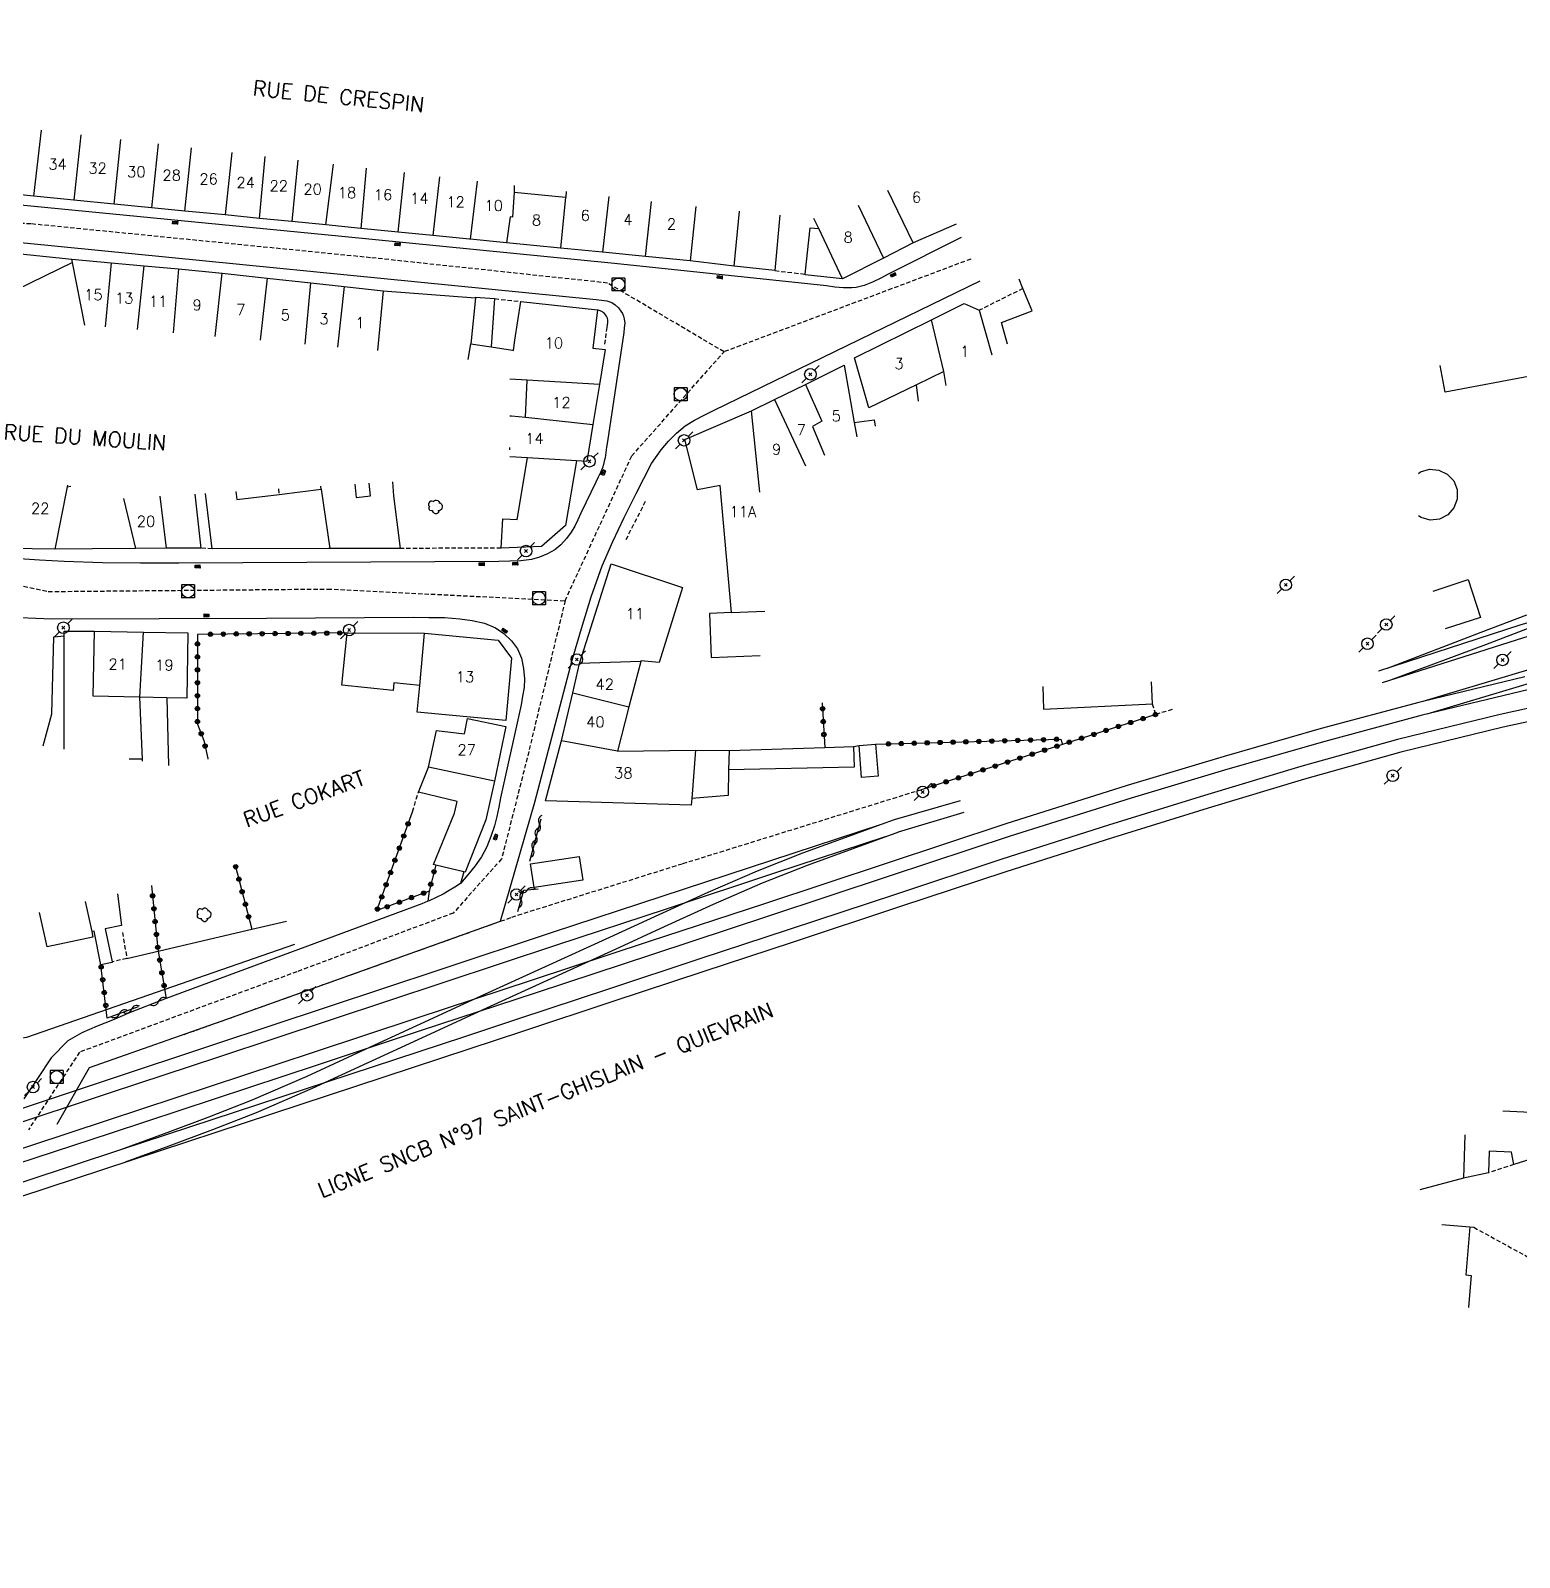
# Model space of a CAD drawing. Header units: millimetres. Extents: x 101000 to 102000, y 122000 to 122973.
# Drawn here: x 101172.2 to 101344.9, y 122233.1 to 122410.2 of the extents above; entities that cross this region are included whole.
import ezdxf
from ezdxf.enums import TextEntityAlignment as Align

# ---------------------------------------------------------------- set-up
doc = ezdxf.new("R2010")
doc.units = ezdxf.units.MM
doc.linetypes.add('DASHED', pattern=[0.75, 0.5, -0.25])
doc.layers.get('0').update_dxf_attribs({"linetype": 'CONTINUOUS'})
for name, color, linetype in [('W0001', 6, 'DASHED'), ('W0008', 7, 'CONTINUOUS'), ('W0014', 7, 'CONTINUOUS'), ('W0017', 7, 'CONTINUOUS'), ('W0101', 7, 'CONTINUOUS'), ('W0104', 1, 'CONTINUOUS'), ('W0112', 1, 'DASHED'), ('W0130', 7, 'CONTINUOUS'), ('W0211', 2, 'CONTINUOUS'), ('W0214', 2, 'CONTINUOUS'), ('W0300', 7, 'CONTINUOUS'), ('W0310', 3, 'CONTINUOUS'), ('W0323', 7, 'CONTINUOUS'), ('W0401', 7, 'CONTINUOUS'), ('W0420', 7, 'CONTINUOUS'), ('W0473', 7, 'CONTINUOUS'), ('W0700', 7, 'CONTINUOUS'), ('W0989', 7, 'CONTINUOUS'), ('W0991', 7, 'CONTINUOUS'), ('W1102', 7, 'CONTINUOUS')]:
    doc.layers.add(name, color=color, linetype=linetype)
doc.styles.get("Standard").update_dxf_attribs({"font": 'romans.shx', "width": 0.85})

# ---------------------------------------------------------------- blocks, each defined once
blk = doc.blocks.new('T420')
for p, q in [((0.75, 0.75), (-0.75, 0.75)), ((-0.75, 0.75), (-0.75, -0.75)), ((0.75, 0.75), (0.75, -0.75)), ((0.75, -0.75), (-0.75, -0.75))]:
    blk.add_line(p, q)
blk.add_ellipse((0, 0), major_axis=(-0.53, 0.53), ratio=1, start_param=3.926991, end_param=10.210176)
blk = doc.blocks.new('T473')
for p, q in [((-0.166667, 0.166667), (0.166667, -0.166667)), ((-0.166667, -0.166667), (0.166667, 0.166667)), ((0.500001, 0.500001), (1.000002, 1.000002)), ((-1.000002, -1.000002), (-0.500001, -0.500001))]:
    blk.add_line(p, q)
blk.add_ellipse((0, 0), major_axis=(0.471405, 0.471405), ratio=1, start_param=5.4977871438, end_param=11.780972451)
blk = doc.blocks.new('T401')
for p, q in [((-0.3, 0.3), (0, 0.3)), ((-0.3, -0.25), (-0.3, 0.3)), ((-0.3, 0.15), (0, 0.15)), ((-0.3, 0), (0, 0)), ((0, 0.3), (0, -0.25)), ((-0.3, -0.15), (0, -0.15)), ((-0.3, -0.25), (-0.3, -0.3)), ((-0.3, -0.3), (0, -0.3)), ((0, -0.3), (0, -0.25))]:
    blk.add_line(p, q)
blk = doc.blocks.new('T300')
for p, q in [((-0.8, 0.51), (-0.86, 0.34)), ((-0.86, 0.34), (-0.86, 0.17)), ((-0.86, 0.17), (-0.74, 0.06)), ((-0.69, 0.63), (-0.8, 0.51)), ((-0.8, -0.06), (-0.74, 0.06)), ((-0.74, 0.06), (-0.69, 0.11)), ((-0.57, 0.69), (-0.69, 0.63)), ((-0.46, 0.69), (-0.57, 0.69)), ((-0.29, 0.63), (-0.46, 0.69)), ((-0.29, 0.63), (-0.17, 0.74)), ((-0.23, 0.57), (-0.29, 0.63)), ((-0.17, 0.74), (-0.06, 0.8)), ((-0.06, 0.8), (0.06, 0.8)), ((0.06, 0.8), (0.23, 0.74)), ((0.23, 0.74), (0.34, 0.63)), ((0.34, 0.63), (0.4, 0.51)), ((0.46, 0.46), (0.34, 0.46)), ((0.4, 0.51), (0.4, 0.46)), ((0.57, 0.4), (0.46, 0.46)), ((0.57, 0.4), (0.69, 0.29)), ((0.69, 0.29), (0.74, 0.17)), ((0.74, 0.06), (0.69, -0.17)), ((0.74, 0.17), (0.74, 0.06)), ((-0.8, -0.17), (-0.8, -0.06)), ((-0.8, -0.23), (-0.8, -0.17)), ((-0.74, -0.34), (-0.8, -0.23)), ((-0.69, -0.4), (-0.74, -0.34)), ((-0.51, -0.46), (-0.69, -0.4)), ((-0.4, -0.46), (-0.51, -0.46)), ((-0.4, -0.46), (-0.34, -0.46)), ((-0.34, -0.46), (-0.34, -0.4)), ((-0.34, -0.51), (-0.34, -0.46)), ((-0.29, -0.63), (-0.34, -0.51)), ((-0.17, -0.74), (-0.29, -0.63)), ((-0.06, -0.8), (-0.17, -0.74)), ((0.06, -0.8), (-0.06, -0.8)), ((0.17, -0.74), (0.06, -0.8)), ((0.23, -0.69), (0.17, -0.74)), ((0.29, -0.46), (0.23, -0.46)), ((0.29, -0.63), (0.23, -0.69)), ((0.46, -0.4), (0.29, -0.46)), ((0.34, -0.51), (0.29, -0.63)), ((0.34, -0.51), (0.34, -0.46)), ((0.57, -0.34), (0.46, -0.4)), ((0.63, -0.29), (0.57, -0.34)), ((0.69, -0.17), (0.63, -0.29))]:
    blk.add_line(p, q)
blk = doc.blocks.new('t323o')
at = {"color": 0, "linetype": 'Continuous'}
for radius in [0.25, 0.15]:
    blk.add_circle((0, 0), radius, dxfattribs=at)
blk = doc.blocks.new('t310o')
at = {"color": 0, "linetype": 'Continuous'}
for centre, start, end in [((-0.5, 0.38), 216.8699, 323.1304), ((0.5, -0.37), 36.8699, 143.1303)]:
    blk.add_arc(centre, 0.625, start, end, dxfattribs=at)

msp = doc.modelspace()

# ---------------------------------------------------------------- linework, layer by layer
at = {"layer": 'W0001'}
for points in [[(101252.62, 122372.94), (101239.12, 122380.92), (101211.63, 122383.86), (101172.24, 122387.78), (101165.09, 122388.02), (101146.36, 122379.36), (101124.32, 122360.53)], [(101281.23, 122383.7), (101252.62, 122372.94)], [(101234.19, 122344.08), (101241.92, 122360.87), (101252.62, 122372.94)], [(101124.32, 122360.53), (101147.16, 122350.84), (101174.26, 122345.15), (101206.65, 122345.44), (101234.19, 122344.08)], [(101234.19, 122344.08), (101229.8, 122325.86), (101226.83, 122314.15), (101221.23, 122307.86), (101203.09, 122301.06), (101177.89, 122291.73), (101171.95, 122282.73)]]:
    msp.add_lwpolyline(points, dxfattribs=at)
at = {"layer": 'W0008'}
for points in [[(101222.05, 122311.3), (101221.4, 122310.88), (101220.74, 122310.46), (101220.07, 122310.07), (101219.25, 122309.66), (101218.41, 122309.29), (101218.29, 122309.24), (101217.56, 122308.92)], [(101217.56, 122308.92), (101187.94, 122297.97)], [(101175.29, 122283.4), (101179.05, 122289.95), (101195.09, 122295.6), (101226.6, 122306.88)], [(101187.94, 122297.97), (101185.86, 122297.15), (101185.64, 122297.06), (101183.77, 122296.33), (101181.71, 122295.46), (101179.93, 122294.74), (101178.15, 122293.98), (101176.54, 122293.04), (101174.61, 122291.07), (101173.02, 122288.69), (101171.43, 122286.31)]]:
    msp.add_lwpolyline(points, dxfattribs=at)
at = {"layer": 'W0014'}
for points in [[(101280.14, 122386.21), (101271.73, 122381.98), (101270.79, 122381.49), (101269.85, 122381.01), (101268.87, 122380.63), (101268.4, 122380.51), (101267.93, 122380.42), (101267.45, 122380.36), (101266.48, 122380.35), (101265.49, 122380.46), (101264.51, 122380.58), (101239.92, 122383.18), (101207.92, 122386.35), (101169.46, 122390.12)], [(101167.52, 122385.98), (101237.8, 122379.03), (101238.42, 122378.94), (101239.05, 122378.85), (101239.61, 122378.65), (101240.01, 122378.38), (101240.37, 122378.04), (101240.67, 122377.66), (101240.83, 122377.38), (101240.96, 122377.07), (101241.06, 122376.76), (101241.11, 122376.25), (101241.06, 122375.73), (101241.01, 122375.2), (101239.09, 122362.54), (101239.01, 122361.9), (101238.93, 122361.27), (101238.82, 122360.64), (101238.74, 122360.25), (101238.65, 122359.87), (101238.54, 122359.5), (101238.31, 122358.94), (101238.04, 122358.39), (101237.77, 122357.84), (101236.03, 122354.22), (101235.67, 122353.48), (101235.31, 122352.74), (101234.9, 122352.04), (101234.34, 122351.28), (101233.71, 122350.57), (101233.01, 122349.97), (101232.17, 122349.5), (101231.24, 122349.14), (101230.3, 122348.88), (101229.06, 122348.7), (101227.79, 122348.66), (101226.52, 122348.63), (101189.39, 122348.42), (101184.96, 122348.45), (101180.54, 122348.49), (101176.11, 122348.63), (101173.24, 122348.78), (101170.36, 122348.97)], [(101226.72, 122306.92), (101230.7, 122320.71), (101235, 122337.2), (101236.11, 122340.86), (101237.23, 122344.52), (101238.51, 122348.11), (101239.72, 122350.95), (101241.04, 122353.75), (101242.44, 122356.5), (101243.32, 122358.25), (101244.23, 122359.99), (101245.32, 122361.59), (101246.18, 122362.59), (101247.12, 122363.52), (101248.13, 122364.36), (101249.2, 122365.03), (101250.33, 122365.61), (101251.46, 122366.18), (101282.32, 122381.19)], [(101171, 122342.12), (101172.83, 122342.05), (101174.67, 122341.99), (101199.56, 122342.06), (101216.6, 122342.16), (101218.4, 122342.14), (101220.19, 122342.13), (101221.97, 122341.98), (101223.41, 122341.77), (101224.84, 122341.48), (101226.14, 122340.94), (101227.1, 122340.27), (101227.97, 122339.44), (101228.66, 122338.5), (101229.12, 122337.41), (101229.38, 122336.22), (101229.49, 122335.02), (101229.43, 122334.02), (101229.25, 122333.01), (101229.08, 122332), (101226.71, 122321.24), (101226.49, 122320.15), (101226.27, 122319.06), (101226, 122317.99), (101225.59, 122316.75), (101225.1, 122315.54), (101224.5, 122314.39), (101223.75, 122313.32), (101222.9, 122312.31), (101222.05, 122311.3)]]:
    msp.add_lwpolyline(points, dxfattribs=at)
at = {"layer": 'W0017'}
for points in [[(101173.66, 122327.25), (101174.66, 122330.97), (101174.89, 122339.91)], [(101222.46, 122312.63), (101222.05, 122311.3)], [(101218.42, 122310.41), (101218.29, 122309.24)]]:
    msp.add_lwpolyline(points, dxfattribs=at)
at = {"layer": 'W0101'}
for points in [[(101172.58, 122391), (101168.35, 122391.41)], [(101177.21, 122390.54), (101172.58, 122391)], [(101228.28, 122392.24), (101228.27, 122391.46)], [(101228.27, 122391.46), (101228.27, 122391.47), (101234.24, 122390.88)], [(101234.24, 122390.88), (101234.3, 122390.87), (101234.36, 122391.53)], [(101274.55, 122385.57), (101271.6, 122391.66)], [(101181.88, 122390.08), (101177.21, 122390.54)], [(101186.22, 122389.65), (101181.88, 122390.08)], [(101190.09, 122389.27), (101186.22, 122389.65)], [(101194.78, 122388.81), (101190.09, 122389.27)], [(101198.75, 122388.42), (101194.78, 122388.81)], [(101249.34, 122389.78), (101248.71, 122383.49)], [(101268.18, 122389.95), (101271.11, 122383.81)], [(101202.49, 122388.05), (101198.75, 122388.42)], [(101206.45, 122387.66), (101202.49, 122388.05)], [(101210.52, 122387.26), (101206.45, 122387.66)], [(101214.84, 122386.83), (101210.52, 122387.26)], [(101266.38, 122381.41), (101263.6, 122387.23), (101263.04, 122388.41)], [(101279.53, 122387.73), (101274.55, 122385.57)], [(101218.85, 122386.44), (101214.84, 122386.83)], [(101223.17, 122386.01), (101223.1, 122386.02), (101218.85, 122386.44)], [(101227.4, 122385.6), (101223.17, 122386.01)], [(101233.66, 122384.98), (101227.4, 122385.6)], [(101177, 122383.7), (101181.54, 122383.27)], [(101178.5, 122376.05), (101177.07, 122383.32), (101177, 122383.7)], [(101238.54, 122384.5), (101233.66, 122384.98)], [(101243.52, 122384.01), (101238.54, 122384.5)], [(101248.71, 122383.49), (101243.52, 122384.01)], [(101271.11, 122383.81), (101266.38, 122381.41)], [(101181.54, 122383.27), (101185.36, 122382.92)], [(101185.36, 122382.92), (101189.37, 122382.55)], [(101189.37, 122382.55), (101194.41, 122382.08)], [(101194.41, 122382.08), (101194.41, 122382.08), (101199.65, 122381.5)], [(101199.65, 122381.5), (101204.69, 122380.94), (101204.69, 122380.93)], [(101204.69, 122380.93), (101208.58, 122380.5)], [(101208.58, 122380.5), (101213.09, 122380)], [(101213.09, 122380), (101212.43, 122373.1)], [(101222.97, 122372.07), (101223.25, 122373.87), (101225.6, 122373.51), (101228.09, 122373.13), (101228.2, 122373.11), (101228.38, 122374.31), (101228.38, 122374.31), (101229.07, 122378.77)], [(101229.07, 122378.77), (101237.94, 122377.81)], [(101276.67, 122376.67), (101280.49, 122378.56), (101282.21, 122377.76)], [(101237.94, 122377.81), (101237.39, 122373.38), (101238.85, 122373.2)], [(101267.76, 122372.26), (101276.67, 122376.67)], [(101282.21, 122377.76), (101283.67, 122372.61)], [(101238.85, 122373.2), (101238.18, 122369.17)], [(101262.06, 122369.17), (101266.56, 122371.38)], [(101266.56, 122371.38), (101267.73, 122364.73), (101268.01, 122363.1)], [(101278.1, 122370.65), (101274.94, 122369.13), (101269.4, 122366.46), (101267.76, 122372.26)], [(101229.81, 122369.65), (101229.81, 122369.66), (101227.78, 122369.78)], [(101229.61, 122365.37), (101229.81, 122369.65)], [(101278.37, 122369.05), (101278.1, 122370.65)], [(101238.18, 122369.17), (101237.41, 122364.5)], [(101258.46, 122367.41), (101262.06, 122369.17)], [(101253.48, 122342.7), (101252.16, 122357.43), (101249.55, 122356.94), (101248.08, 122362.76), (101255.8, 122366.11)], [(101255.8, 122366.11), (101258.46, 122367.41)], [(101227.79, 122365.53), (101227.99, 122365.52), (101229.61, 122365.37)], [(101237.41, 122364.5), (101236.71, 122360.21)], [(101227.8, 122361.58), (101227.8, 122361.83), (101227.79, 122361.83)], [(101236.71, 122360.21), (101235.5, 122360.29), (101229.82, 122360.65), (101227.8, 122360.77)], [(101176.49, 122357.47), (101176.46, 122357.28), (101175.03, 122350.06)], [(101182.99, 122355.93), (101184.37, 122350.13)], [(101187.19, 122356.19), (101187.94, 122350.16)], [(101175.03, 122350.06), (101169.77, 122350.13), (101169.76, 122350.13)], [(101187.94, 122350.16), (101184.37, 122350.13)], [(101235.87, 122336.82), (101235.87, 122336.82), (101239.53, 122348.34)], [(101239.53, 122348.34), (101247.82, 122345.6), (101245.12, 122336.93), (101242.97, 122337.1), (101242.98, 122337.1), (101242.96, 122337.04)], [(101253.48, 122342.7), (101257.36, 122342.86)], [(101184.88, 122332.89), (101184.79, 122332.9), (101179.45, 122333.01), (101179.6, 122340.57)], [(101179.6, 122340.57), (101185.3, 122340.45)], [(101190.46, 122340.34), (101190.31, 122332.78), (101188.01, 122332.83), (101184.88, 122332.89)], [(101185.3, 122340.45), (101190.46, 122340.34)], [(101227.3, 122330.21), (101217.05, 122331.16), (101217.34, 122334.26), (101217.9, 122340.3)], [(101217.9, 122340.3), (101226.43, 122339.5), (101227.98, 122337.42), (101227.3, 122330.21)], [(101235.07, 122333.41), (101235.87, 122336.82)], [(101242.96, 122337.04), (101241.6, 122331.76)], [(101233.76, 122327.83), (101235.07, 122333.41)], [(101226.01, 122323.17), (101218.37, 122324.79), (101219.27, 122329.03), (101222.51, 122328.66), (101222.89, 122330.44), (101227.32, 122329.49)], [(101241.6, 122331.76), (101240.28, 122326.65)], [(101227.32, 122329.49), (101226.01, 122323.17)], [(101231.91, 122320.87), (101233.73, 122327.71), (101233.73, 122327.7), (101233.76, 122327.83)], [(101240.28, 122326.65), (101249.31, 122326.77), (101248.89, 122321.15), (101248.83, 122320.37), (101231.91, 122320.87)], [(101338.54, 122282.13), (101338.37, 122277.12), (101333.33, 122275.78)]]:
    msp.add_lwpolyline(points, dxfattribs=at)
at = {"layer": 'W0104'}
for points in [[(101259.08, 122388.79), (101258.51, 122382.36), (101253.81, 122382.87), (101254.42, 122389.24)], [(101266.38, 122381.41), (101262.04, 122381.86), (101262.05, 122381.95), (101262.61, 122387.33), (101263.6, 122387.23)], [(101274.55, 122385.57), (101271.11, 122383.81)], [(101166.18, 122384.81), (101177, 122383.7)], [(101253.81, 122382.87), (101248.71, 122383.49)], [(101177.07, 122383.32), (101168.92, 122379.31)], [(101213.09, 122380), (101223.79, 122379.21), (101223.8, 122379.27), (101226.02, 122379.11), (101225.6, 122373.51)], [(101285.49, 122373.84), (101284.79, 122376.35), (101288.37, 122377.68), (101287.28, 122380.28), (101286.86, 122381.36)], [(101223.79, 122379.21), (101223.25, 122373.87)], [(101352.87, 122376.16), (101353.74, 122371.54), (101336.25, 122368.26)], [(101336.25, 122368.26), (101335.67, 122371.36)], [(101275.17, 122367.21), (101274.94, 122369.13)], [(101267.73, 122364.73), (101270.04, 122365.07), (101270.15, 122364.33)], [(101235.5, 122360.29), (101234.25, 122352.81), (101231.47, 122350.36), (101226.77, 122350.17), (101226.97, 122353.59), (101228.69, 122353.49), (101228.63, 122353.5), (101229.82, 122360.65)], [(101176.46, 122357.28), (101176.89, 122357.37)], [(101196.01, 122356.74), (101196.12, 122355.81), (101201.03, 122356.41), (101205.9, 122357), (101205.85, 122357.35)], [(101205.9, 122357), (101206.91, 122350.12)], [(101214.18, 122357.87), (101214.31, 122356.23), (101215.07, 122350.15), (101210.67, 122350.14), (101206.91, 122350.12)], [(101209.79, 122357.6), (101209.95, 122356.07), (101209.99, 122356.07), (101211.62, 122356.24), (101211.46, 122357.7)], [(101191.27, 122356.45), (101191.94, 122350.19), (101187.94, 122350.16)], [(101206.91, 122350.12), (101206.75, 122350.12), (101193.26, 122350.1), (101192.48, 122356.52)], [(101184.37, 122350.13), (101184.28, 122350.13), (101179.4, 122350.09), (101175.03, 122350.06)], [(101334.85, 122345.19), (101338.91, 122346.55), (101340.33, 122342.14), (101340.33, 122342.14)], [(101253.48, 122342.7), (101250.95, 122342.6), (101251.15, 122337.5), (101256.8, 122337.72)], [(101340.33, 122342.14), (101336.27, 122340.82)], [(101176.1, 122326.87), (101176.1, 122340.02), (101176.1, 122340.57), (101179.6, 122340.57)], [(101217.34, 122334.26), (101214.34, 122334.57), (101214.24, 122333.66), (101208.29, 122334.29), (101208.92, 122340.35), (101209.04, 122340.35), (101217.9, 122340.3)], [(101289.6, 122334.13), (101289.68, 122331.5), (101302.31, 122332.14), (101302.18, 122334.69)], [(101185.19, 122325.46), (101185.18, 122325.7), (101184.88, 122332.89)], [(101188.01, 122332.83), (101188.21, 122324.99)], [(101253.21, 122326.7), (101264.3, 122327.07), (101267.64, 122327.18), (101267.7, 122324.78), (101253.16, 122324.46)], [(101185.18, 122325.7), (101183.65, 122325.7)], [(101249.31, 122326.77), (101253.21, 122326.7), (101253.16, 122324.46), (101253.11, 122321.5), (101248.89, 122321.15)], [(101226.01, 122323.17), (101225.01, 122318.69), (101222.59, 122312.6), (101222.46, 122312.63), (101219.19, 122313.42), (101218.94, 122313.48), (101221.37, 122319.46), (101221.66, 122320.79), (101217.18, 122321.87), (101218.37, 122324.79)], [(101178.55, 122309.2), (101179.3, 122305.71), (101179.44, 122305.08), (101174.11, 122303.93), (101173.25, 122307.91)], [(101182.27, 122310.1), (101182.74, 122306.43), (101180.87, 122306.05), (101181.65, 122302.2), (101181.67, 122302.13), (101180.37, 122301.86), (101179.57, 122305.76), (101179.3, 122305.71)], [(101342.94, 122284.91), (101347.01, 122284.73), (101346.86, 122281.41), (101348.61, 122281.34), (101348.56, 122280.06), (101344.22, 122278.71), (101343.93, 122280.14), (101341.37, 122280.25), (101341.26, 122277.73), (101338.37, 122277.12)], [(101335.87, 122271.73), (101339.1, 122271.46), (101338.64, 122265.9), (101339.25, 122265.85), (101339.1, 122264.03), (101338.94, 122262.13)]]:
    msp.add_lwpolyline(points, dxfattribs=at)
for points in [[(101268.29, 122327.28), (101270.18, 122327.43), (101270.48, 122323.73), (101268.58, 122323.58)], [(101230.18, 122313.59), (101235.83, 122314.44), (101236.25, 122311.68), (101230.59, 122310.83)]]:
    msp.add_lwpolyline(points, close=True, dxfattribs=at)
at = {"layer": 'W0112'}
for points in [[(101258.51, 122382.36), (101262.05, 122381.95)], [(101287.28, 122380.28), (101282.21, 122377.76)], [(101226.02, 122379.11), (101229.07, 122378.77)], [(101238.81, 122373.83), (101239.06, 122375.78), (101239.11, 122376.07), (101239.16, 122376.35), (101239.15, 122376.63), (101239.09, 122376.85), (101238.99, 122377.06), (101238.87, 122377.25), (101238.77, 122377.37), (101238.65, 122377.48), (101238.52, 122377.58), (101238.44, 122377.63), (101238.35, 122377.67), (101238.26, 122377.71), (101238.15, 122377.75), (101238.04, 122377.78), (101237.94, 122377.81)], [(101200.95, 122357.05), (101201.03, 122356.41)], [(101241.26, 122351.17), (101243.64, 122355.84)], [(101193.26, 122350.1), (101191.94, 122350.19)], [(101226.77, 122350.17), (101215.07, 122350.15)], [(101304.61, 122331.46), (101302.71, 122330.9), (101302.31, 122332.14)], [(101216.5, 122319.62), (101217.18, 122321.87)], [(101275.51, 122322.16), (101247.77, 122313.55), (101227.92, 122307.35)], [(101190.02, 122293.79), (101195.09, 122295.6), (101226.6, 122306.88), (101226.72, 122306.92), (101227.92, 122307.35)], [(101182.86, 122305.62), (101183.37, 122302.6), (101181.65, 122302.2)], [(101344.22, 122278.71), (101341.26, 122277.73)], [(101339.1, 122271.46), (101339.57, 122271.42), (101347.57, 122267.04)]]:
    msp.add_lwpolyline(points, dxfattribs=at)
at = {"layer": 'W0130'}
for points in [[(101333.16, 122358.83), (101333.39, 122359.01), (101334.43, 122359.32), (101335.52, 122359.24), (101336.49, 122358.76), (101337.24, 122357.97), (101337.64, 122356.96)], [(101337.64, 122356.96), (101337.65, 122355.87), (101337.27, 122354.85), (101336.55, 122354.04), (101335.59, 122353.55), (101334.51, 122353.43), (101333.46, 122353.72), (101333.17, 122353.93)]]:
    msp.add_lwpolyline(points, dxfattribs=at)
at = {"layer": 'W0211'}
msp.add_lwpolyline([(101168.4, 122292.95), (101171.79, 122293.49), (101202.84, 122304.26)], dxfattribs=at)
at = {"layer": 'W0214'}
msp.add_lwpolyline([(101183.37, 122302.6), (101197.86, 122305.98), (101201.87, 122306.91)], dxfattribs=at)
at = {"layer": 'W0310'}
for points in [[(101174.89, 122339.91), (101176.1, 122340.02)], [(101231.37, 122318.75), (101230.06, 122313.86)], [(101231.07, 122310.62), (101229.35, 122310.47), (101228.67, 122308)], [(101184.68, 122297), (101181.1, 122295.66)], [(101187.94, 122297.97), (101185.64, 122297.06)]]:
    msp.add_lwpolyline(points, dxfattribs=at)
at = {"layer": 'W0323'}
for points in [[(101191.56, 122340.18), (101191.55, 122329.76), (101192.31, 122327.86), (101192.77, 122325.77)], [(101209.04, 122340.35), (101191.56, 122340.18)], [(101264.01, 122332.25), (101264.3, 122327.07)], [(101302.71, 122330.9), (101291.89, 122327.42), (101275.7, 122322.22), (101275.51, 122322.16)], [(101267.64, 122327.18), (101268.29, 122327.28)], [(101270.18, 122327.43), (101291.7, 122328.02), (101291.89, 122327.42)], [(101192.77, 122325.77), (101192.78, 122325.72)], [(101219.19, 122313.42), (101218.42, 122310.41), (101212.35, 122308.15), (101216.5, 122319.62)], [(101195.95, 122313.41), (101197.86, 122305.98)], [(101186.24, 122311.06), (101186.97, 122303.68), (101187.94, 122297.97)], [(101181.1, 122295.66), (101180.37, 122301.86)]]:
    msp.add_lwpolyline(points, dxfattribs=at)
at = {"layer": 'W0700'}
for points in [[(101491.42, 122410.2), (101482.93, 122407.35), (101474.46, 122404.52), (101466.12, 122401.44), (101460.34, 122399.06), (101454.59, 122396.54), (101448.89, 122393.94), (101439.36, 122389.24), (101429.95, 122384.25), (101420.52, 122379.23), (101410.35, 122373.88), (101400.21, 122368.51), (101390.09, 122363.1), (101382.16, 122358.76), (101374.22, 122354.38), (101366.16, 122350.18), (101359.61, 122346.97), (101352.98, 122343.88), (101346.26, 122341), (101340.92, 122338.98), (101340.92, 122338.98), (101329.9, 122334.85)], [(101504.46, 122392.43), (101489.33, 122387.35), (101474.2, 122382.26), (101459.06, 122377.18), (101448.88, 122373.77), (101438.7, 122370.36), (101428.51, 122367), (101418.05, 122363.62), (101407.57, 122360.29), (101397.09, 122357), (101386.66, 122353.75), (101376.22, 122350.53), (101365.77, 122347.35), (101355.41, 122344.29), (101355.35, 122344.27), (101344.92, 122341.23), (101328.53, 122335.92), (101328.53, 122335.92), (101328.53, 122335.92)], [(101504.94, 122390.98), (101489.81, 122385.9), (101474.68, 122380.81), (101459.55, 122375.73), (101449.37, 122372.32), (101439.18, 122368.91), (101428.98, 122365.54), (101418.51, 122362.16), (101408.04, 122358.83), (101397.55, 122355.54), (101387.11, 122352.29), (101376.67, 122349.07), (101366.21, 122345.89), (101355.78, 122342.8), (101345.35, 122339.76), (101328.95, 122334.55), (101328.95, 122334.55)], [(101500.69, 122385.8), (101488.8, 122381.83), (101476.91, 122377.86), (101465.02, 122373.89), (101453.87, 122370.16), (101442.72, 122366.43), (101431.55, 122362.73), (101420.34, 122359.06), (101409.11, 122355.43), (101397.87, 122351.86), (101387.57, 122348.65), (101377.26, 122345.5), (101366.94, 122342.36), (101355.86, 122339.02), (101344.76, 122335.71), (101333.67, 122332.4)], [(101501.18, 122384.35), (101489.29, 122380.38), (101477.4, 122376.41), (101465.51, 122372.44), (101454.36, 122368.71), (101443.2, 122364.97), (101432.03, 122361.27), (101420.81, 122357.61), (101409.58, 122353.98), (101398.33, 122350.4), (101388.02, 122347.19), (101377.71, 122344.03), (101367.39, 122340.9), (101356.3, 122337.56), (101345.2, 122334.25), (101334.11, 122330.94)], [(101345.68, 122342.42), (101340.39, 122340.41), (101340.39, 122340.41), (101329.51, 122336.24)], [(101345.5, 122335.26), (101333.67, 122332.4), (101333.2, 122332.29), (101321.88, 122329.25), (101310.61, 122326.02), (101299.39, 122322.66), (101285.32, 122318.22), (101271.31, 122313.59), (101257.3, 122308.94), (101243.83, 122304.52), (101230.36, 122300.08), (101216.9, 122295.64), (101204.96, 122291.69), (101193.02, 122287.75), (101181.07, 122283.81), (101167.82, 122279.45), (101154.56, 122275.1), (101141.3, 122270.76)], [(101345.85, 122333.76), (101333.57, 122330.8), (101322.29, 122327.77), (101311.04, 122324.55), (101299.84, 122321.2), (101285.79, 122316.77), (101271.79, 122312.14), (101257.78, 122307.49), (101244.31, 122303.07), (101230.84, 122298.63), (101217.38, 122294.19), (101205.43, 122290.24), (101193.5, 122286.29), (101181.55, 122282.35), (101168.3, 122278), (101155.04, 122273.65), (101141.78, 122269.3)], [(101354.6, 122333.51), (101342.63, 122330.89), (101330.73, 122327.99), (101319.5, 122324.87), (101308.34, 122321.5), (101297.2, 122318.04), (101284.83, 122314.1), (101272.49, 122310.03), (101260.16, 122305.96), (101249.69, 122302.51), (101239.23, 122299.05), (101228.77, 122295.59)], [(101354.93, 122332.02), (101342.98, 122329.4), (101331.12, 122326.51), (101319.93, 122323.4), (101308.78, 122320.04), (101297.66, 122316.58), (101285.3, 122312.64), (101272.97, 122308.58), (101260.64, 122304.5), (101250.17, 122301.06), (101239.71, 122297.6), (101229.25, 122294.14)], [(101280, 122320.88), (101272.34, 122318.69)], [(101270.84, 122318.14), (101258.13, 122313.96), (101245.42, 122309.79), (101232.71, 122305.6), (101219.65, 122301.27), (101206.59, 122296.94), (101193.52, 122292.61), (101180.96, 122288.45), (101168.39, 122284.29), (101155.82, 122280.16), (101144.22, 122276.38), (101132.61, 122272.61), (101121, 122268.85)], [(101272.34, 122318.69), (101270.84, 122318.14), (101267.04, 122316.74), (101261.74, 122314.79), (101256.48, 122312.74), (101250.74, 122310.26), (101245.05, 122307.66), (101239.36, 122305.04), (101231.89, 122301.63), (101224.43, 122298.21), (101216.96, 122294.79), (101210.59, 122291.85), (101204.23, 122288.91), (101197.8, 122286.13), (101192.77, 122284.16), (101187.71, 122282.27), (101182.65, 122280.39)], [(101280.45, 122319.52), (101272.8, 122317.23)], [(101271.32, 122316.69), (101258.61, 122312.51), (101245.9, 122308.33), (101233.2, 122304.15), (101220.13, 122299.82), (101207.07, 122295.49), (101194, 122291.16), (101181.44, 122287), (101168.87, 122282.84), (101156.29, 122278.71), (101144.69, 122274.92), (101133.08, 122271.16), (101121.47, 122267.39)], [(101272.86, 122317.26), (101267.56, 122315.31), (101262.28, 122313.36), (101257.06, 122311.32), (101251.36, 122308.86), (101245.68, 122306.26), (101240, 122303.65), (101232.53, 122300.24), (101225.06, 122296.82), (101217.6, 122293.4), (101211.24, 122290.46), (101204.85, 122287.51), (101198.38, 122284.71), (101193.32, 122282.73), (101188.24, 122280.84), (101183.18, 122278.96)], [(101228.77, 122295.59), (101222.53, 122293.52), (101182.65, 122280.39), (101160.53, 122273.12), (101097.26, 122252.77), (101041.23, 122234.59)], [(101229.25, 122294.14), (101223.01, 122292.07), (101161.01, 122271.66), (101097.73, 122251.31), (101041.7, 122233.14)]]:
    msp.add_lwpolyline(points, dxfattribs=at)
at = {"layer": 'W1102'}
for points in [[(101172.58, 122391), (101173.46, 122398.64)], [(101178.03, 122398.11), (101177.21, 122390.54)], [(101181.88, 122390.08), (101182.66, 122397.57)], [(101187.01, 122397.06), (101186.22, 122389.65)], [(101190.09, 122389.27), (101190.86, 122396.61)], [(101195.55, 122396.06), (101194.78, 122388.81)], [(101198.75, 122388.42), (101199.4, 122395.61)], [(101203.18, 122395.17), (101202.49, 122388.05)], [(101206.45, 122387.66), (101207.33, 122394.69)], [(101211.14, 122394.24), (101210.52, 122387.26)], [(101214.84, 122386.83), (101215.57, 122393.73)], [(101219.62, 122393.25), (101218.85, 122386.44)], [(101223.98, 122392.74), (101223.17, 122386.01)], [(101228.27, 122391.46), (101228.09, 122388.57), (101227.81, 122388.59), (101227.4, 122385.6)], [(101234.24, 122390.88), (101233.66, 122384.98)], [(101239.28, 122390.96), (101238.54, 122384.5)], [(101243.52, 122384.01), (101244.22, 122390.38)], [(101181.54, 122383.27), (101180.86, 122375.85)], [(101184.61, 122375.52), (101185.36, 122382.92)], [(101189.37, 122382.55), (101188.75, 122375.16)], [(101193.62, 122374.73), (101194.41, 122382.08)], [(101199.65, 122381.5), (101198.83, 122374.28)], [(101204.03, 122373.83), (101204.69, 122380.94)], [(101208.58, 122380.5), (101207.78, 122373.5)], [(101278.1, 122370.65), (101276.67, 122376.67)], [(101238.18, 122369.17), (101229.81, 122369.66)], [(101262.06, 122369.17), (101263.96, 122364.9), (101262.9, 122364.3), (101264.28, 122360.97)], [(101256.79, 122356.67), (101255.8, 122366.11)], [(101258.46, 122367.41), (101262.09, 122359.71)], [(101229.61, 122365.37), (101237.41, 122364.5)], [(101184.88, 122332.89), (101185.3, 122340.45)], [(101242.96, 122337.04), (101235.87, 122336.82)], [(101235.07, 122333.41), (101241.6, 122331.76)], [(101240.28, 122326.65), (101233.76, 122327.83)]]:
    msp.add_lwpolyline(points, dxfattribs=at)

# ---------------------------------------------------------------- block references
at = {"layer": 'W0300'}
for p in [(101219.21, 122354.95), (101192.38, 122307.66)]:
    msp.add_blockref('T300', p, dxfattribs=at)
at = {"layer": 'W0310'}
for p, rotation in [((101231.22, 122318.21), 255.0379390785403), ((101230.45, 122315.31), 255.0379390785403), ((101230.83, 122316.76), 255.0379390785403), ((101229.07, 122309.45), 254.4818784010237), ((101229.79, 122310.51), 185.1371240990659), ((101182.51, 122296.19), 200.6191597884542), ((101183.91, 122296.71), 200.6191597884542), ((101187.04, 122297.61), 201.5512111662598)]:
    msp.add_blockref('t310o', p, dxfattribs=dict(at, rotation=rotation))
at = {"layer": 'W0323'}
for p, rotation in [((101191.56, 122339.07), 269.9560151476677), ((101193.06, 122340.2), 180.5311387925215), ((101194.56, 122340.21), 180.5311387925215), ((101196.06, 122340.23), 180.5311387925215), ((101197.56, 122340.24), 180.5311387925215), ((101199.06, 122340.25), 180.5311387925215), ((101200.56, 122340.27), 180.5311387925215), ((101202.06, 122340.28), 180.5311387925215), ((101203.56, 122340.3), 180.5311387925215), ((101205.06, 122340.31), 180.5311387925215), ((101206.56, 122340.32), 180.5311387925215), ((101208.06, 122340.34), 180.5311387925215), ((101191.56, 122337.57), 269.9560151476677), ((101191.56, 122336.07), 269.9560151476677), ((101191.56, 122334.57), 269.9560151476677), ((101191.55, 122333.07), 269.9560151476677), ((101191.55, 122331.57), 269.9560151476677), ((101264.05, 122331.56), 273.1245369701363), ((101301.22, 122330.42), 197.8130596911389), ((101302.65, 122330.88), 197.8130596911389), ((101191.55, 122330.07), 269.9560151476677), ((101191.99, 122328.66), 291.80660308486), ((101264.13, 122330.07), 273.1245369701363), ((101264.21, 122328.57), 273.1245369701363), ((101295.51, 122328.58), 197.8130596911389), ((101296.93, 122329.04), 197.8130596911389), ((101298.36, 122329.5), 197.8130596911389), ((101299.79, 122329.96), 197.8130596911389), ((101192.45, 122327.23), 282.3750211690435), ((101271.68, 122327.47), 1.559951215316009), ((101273.18, 122327.52), 1.559951215316009), ((101274.68, 122327.56), 1.559951215316009), ((101276.18, 122327.6), 1.559951215316009), ((101277.68, 122327.64), 1.559951215316009), ((101279.18, 122327.68), 1.559951215316009), ((101280.68, 122327.72), 1.559951215316009), ((101282.18, 122327.76), 1.559951215316009), ((101283.68, 122327.8), 1.559951215316009), ((101285.18, 122327.84), 1.559951215316009), ((101286.68, 122327.88), 1.559951215316009), ((101288.18, 122327.92), 1.559951215316009), ((101289.68, 122327.96), 1.559951215316009), ((101289.79, 122326.75), 197.8096111176806), ((101291.22, 122327.21), 197.8096111176806), ((101291.18, 122328.01), 1.559951215316009), ((101292.65, 122327.67), 197.8130596911389), ((101294.08, 122328.13), 197.8130596911389), ((101284.08, 122324.91), 197.8096111176806), ((101285.51, 122325.37), 197.8096111176806), ((101286.94, 122325.83), 197.8096111176806), ((101288.37, 122326.29), 197.8096111176806), ((101278.37, 122323.08), 197.8096111176806), ((101279.8, 122323.54), 197.8096111176806), ((101281.22, 122324), 197.8096111176806), ((101282.65, 122324.46), 197.8096111176806), ((101276.94, 122322.62), 197.8096111176806), ((101215.99, 122318.21), 70.1228220369819), ((101215.48, 122316.8), 70.1228220369819), ((101214.97, 122315.39), 70.1228220369819), ((101195.99, 122313.24), 284.4244967860534), ((101213.95, 122312.56), 70.1228220369819), ((101214.46, 122313.98), 70.1228220369819), ((101218.99, 122312.66), 255.7448668128773), ((101196.37, 122311.79), 284.4244967860534), ((101213.44, 122311.15), 70.1228220369819), ((101218.62, 122311.21), 255.7448668128773), ((101186.36, 122309.86), 275.6385454200555), ((101196.74, 122310.33), 284.4244967860534), ((101197.12, 122308.88), 284.4244967860534), ((101212.93, 122309.74), 70.1228220369819), ((101214.98, 122309.12), 200.4472991579252), ((101216.38, 122309.65), 200.4472991579252), ((101217.79, 122310.17), 200.4472991579252), ((101186.51, 122308.37), 275.6385454200555), ((101197.49, 122307.43), 284.4244967860534), ((101212.42, 122308.33), 70.1228220369819), ((101213.57, 122308.6), 200.4472991579252), ((101186.65, 122306.87), 275.6385454200555), ((101186.8, 122305.38), 275.6385454200555), ((101186.95, 122303.89), 275.6385454200555), ((101187.18, 122302.41), 279.6331208063147), ((101180.39, 122301.62), 96.77466434377438), ((101180.57, 122300.13), 96.77466434377438), ((101187.44, 122300.93), 279.6331208063147), ((101180.75, 122298.64), 96.77466434377438), ((101187.69, 122299.45), 279.6331208063147), ((101180.93, 122297.15), 96.77466434377438)]:
    msp.add_blockref('t323o', p, dxfattribs=dict(at, rotation=rotation))
at = {"layer": 'W0401'}
for p, rotation in [((101189.01, 122388.07), 84.40965340563932), ((101214.79, 122385.56), 84.3365430607635), ((101252.16, 122381.75), 83.96331420375732), ((101272.19, 122381.99), 116.1025780979556), ((101238.5, 122358.99), 158.1284588534772), ((101191.59, 122348.2), 90.32869534037238), ((101224.54, 122348.46), 90.32869534037238), ((101228.43, 122348.53), 91.48843414068382), ((101192.58, 122342.21), 270.1634234317928), ((101227.08, 122340.48), 234.9679504123373), ((101226, 122316.71), 161.5928537439127)]:
    msp.add_blockref('T401', p, dxfattribs=dict(at, rotation=rotation))
at = {"layer": 'W0420'}
for p in [(101240.36, 122380.75), (101247.58, 122368.02), (101190.47, 122345.17), (101231.15, 122344.37), (101175.23, 122288.84)]:
    msp.add_blockref('T420', p, dxfattribs=at)
at = {"layer": 'W0473'}
for p in [(101262.64, 122370.34), (101247.99, 122362.68), (101237.02, 122360.25), (101229.66, 122349.84), (101317.77, 122345.92), (101176.01, 122340.95), (101209.15, 122340.68), (101329.42, 122341.32), (101327.24, 122339.1), (101235.56, 122337.27), (101342.91, 122337.21), (101330.17, 122323.79), (101275.67, 122321.91), (101228.55, 122310.02), (101204.27, 122298.33), (101172.49, 122287.69)]:
    msp.add_blockref('T473', p, dxfattribs=at)

# ---------------------------------------------------------------- texts
at = {"layer": 'W0989'}
for s, rotation, p in [('RUE DE CRESPIN', 354.3669, (101197.92, 122402.68)), ('RUE DU MOULIN', 356.0632, (101169.04, 122362.8)), ('RUE COKART', 19.9152, (101197.28, 122317.77)), ('LIGNE SNCB N°97 SAINT-GHISLAIN - QUIEVRAIN', 21.9062, (101205.97, 122274.81))]:
    msp.add_text(s, height=1.75, rotation=rotation, dxfattribs=at).set_placement(p)
at = {"layer": 'W0991'}
for s, p in [('34', (101175.34, 122394.7)), ('32', (101179.97, 122394.24)), ('30', (101184.47, 122393.82)), ('28', (101188.57, 122393.42)), ('26', (101192.85, 122392.99)), ('24', (101197.15, 122392.57)), ('22', (101200.99, 122392.19)), ('20', (101204.91, 122391.81)), ('18', (101208.9, 122391.4)), ('16', (101213.08, 122391.16)), ('14', (101217.29, 122390.74)), ('12', (101221.49, 122390.33)), ('6', (101274.95, 122390.88)), ('10', (101225.91, 122389.9)), ('8', (101230.87, 122388.22)), ('6', (101236.53, 122388.76)), ('4', (101241.48, 122388.27)), ('2', (101246.53, 122387.77)), ('8', (101267.02, 122386.23)), ('15', (101179.5, 122379.57)), ('13', (101183.07, 122379.17)), ('11', (101187, 122378.8)), ('9', (101191.52, 122378.38)), ('7', (101196.59, 122377.83)), ('5', (101201.75, 122377.22)), ('3', (101206.23, 122376.76)), ('1', (101210.42, 122376.32)), ('10', (101232.89, 122373.97)), ('1', (101280.55, 122373)), ('3', (101272.92, 122371.57)), ('12', (101233.77, 122367.08)), ('5', (101265.64, 122365.51)), ('7', (101261.59, 122363.89)), ('14', (101230.64, 122362.89)), ('9', (101258.72, 122361.65)), ('22', (101173.32, 122354.79)), ('20', (101185.59, 122353.29)), ('11A', (101254.82, 122354.41)), ('11', (101242.29, 122342.58)), ('21', (101182.31, 122336.73)), ('19', (101187.73, 122336.62)), ('13', (101222.6, 122335.26)), ('42', (101238.79, 122334.4)), ('40', (101237.71, 122330.03)), ('27', (101222.78, 122326.8)), ('38', (101240.94, 122324.1))]:
    msp.add_text(s, height=1.25, dxfattribs=at).set_placement(p, align=Align.MIDDLE_CENTER)

doc.saveas('drawing.dxf')
